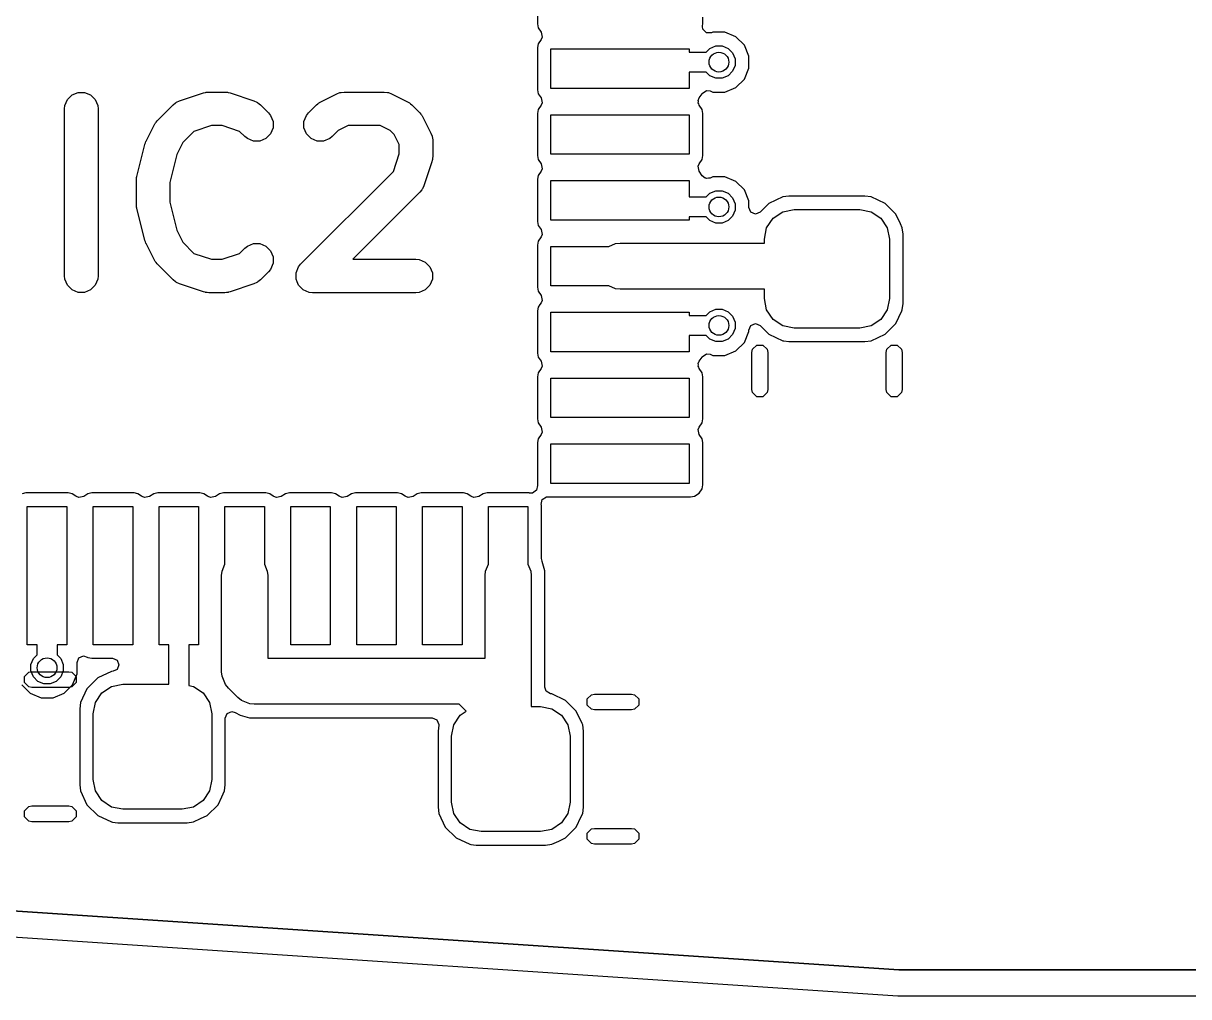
# Model space of a CAD drawing. Extents: x 92.1 to 184.9, y -117.4 to -66.6.
# Drawn here: x 100.52 to 109.37, y -115.8 to -108.41 of the extents above; entities that cross this region are included whole.
import ezdxf

# ---------------------------------------------------------------- set-up
doc = ezdxf.new("R2010")
doc.units = 0
doc.layers.add('BLACK', color=7, linetype='CONTINUOUS')

msp = doc.modelspace()

# ---------------------------------------------------------------- linework, layer by layer
at = {"layer": 'BLACK', "linetype": 'CONTINUOUS'}
for p, q in [((104.4225, -108.089908), (104.4225, -108.410091)), ((105.6775, -108.410095), (105.677499, -108.358885)), ((104.4225, -108.410091), (104.422501, -108.410095)), ((104.422501, -108.410095), (104.428447, -108.439995)), ((104.428447, -108.439995), (104.449981, -108.472221)), ((105.674375, -108.428747), (105.674544, -108.424952)), ((105.67813, -108.450113), (105.674375, -108.428747)), ((105.674544, -108.424952), (105.6775, -108.410095)), ((105.705189, -108.477174), (105.67813, -108.450113)), ((104.449981, -108.527778), (104.428447, -108.560007)), ((104.449981, -108.472221), (104.457447, -108.509754)), ((104.457447, -108.509754), (104.449981, -108.527778)), ((105.743457, -108.477176), (105.705189, -108.477174)), ((105.754745, -108.4725), (105.743457, -108.477176)), ((105.754747, -108.4725), (105.754745, -108.4725)), ((105.845253, -108.4725), (105.754747, -108.4725)), ((105.928868, -108.507135), (105.845253, -108.4725)), ((105.992865, -108.571132), (105.928868, -108.507135)), ((104.428447, -108.560007), (104.4225, -108.589905)), ((104.4225, -108.589905), (104.4225, -108.589906)), ((104.4225, -108.589906), (104.4225, -108.589908)), ((104.4225, -108.589908), (104.4225, -108.910091)), ((104.525, -108.9), (104.525, -108.6)), ((104.525, -108.6), (105.575, -108.6)), ((105.575, -108.6), (105.575, -108.6238)), ((105.575, -108.6238), (105.70282, -108.6238)), ((105.70282, -108.6238), (105.730554, -108.596066)), ((105.730554, -108.596066), (105.775614, -108.577402)), ((105.775614, -108.577402), (105.824386, -108.577402)), ((105.824386, -108.577402), (105.869446, -108.596066)), ((105.869446, -108.596066), (105.903934, -108.630554)), ((105.903934, -108.630554), (105.922598, -108.675614)), ((106.0275, -108.654747), (105.992865, -108.571132)), ((105.922598, -108.675614), (105.922598, -108.724386)), ((106.0275, -108.745253), (106.0275, -108.654747)), ((105.70282, -108.7762), (105.575, -108.7762)), ((105.575, -108.7762), (105.575, -108.9)), ((105.730554, -108.803934), (105.70282, -108.7762)), ((105.775614, -108.822598), (105.730554, -108.803934)), ((105.869446, -108.803934), (105.824386, -108.822598)), ((105.903934, -108.769446), (105.869446, -108.803934)), ((105.922598, -108.724386), (105.903934, -108.769446)), ((105.992865, -108.828868), (106.0275, -108.745253)), ((105.824386, -108.822598), (105.775614, -108.822598)), ((105.845253, -108.9275), (105.928868, -108.892865)), ((105.928868, -108.892865), (105.992865, -108.828868)), ((100.835677, -109.029542), (100.85464, -108.983761)), ((100.85464, -108.983761), (100.88968, -108.948721)), ((100.88968, -108.948721), (100.935461, -108.929758)), ((100.935461, -108.929758), (100.985013, -108.929758)), ((100.985013, -108.929758), (101.030794, -108.948721)), ((101.030794, -108.948721), (101.065834, -108.983761)), ((101.065834, -108.983761), (101.084797, -109.029542)), ((101.706267, -108.994311), (101.887696, -108.933835)), ((101.887696, -108.933835), (101.899982, -108.931041)), ((101.899982, -108.931041), (101.903081, -108.929758)), ((101.903081, -108.929758), (101.907571, -108.929315)), ((101.907571, -108.929315), (101.911973, -108.928315)), ((101.911973, -108.928315), (101.915318, -108.928552)), ((101.915318, -108.928552), (101.927857, -108.927318)), ((101.927857, -108.927318), (102.048809, -108.927318)), ((102.048809, -108.927318), (102.061347, -108.928552)), ((102.061347, -108.928552), (102.064694, -108.928315)), ((102.064694, -108.928315), (102.069095, -108.929315)), ((102.069095, -108.929315), (102.073585, -108.929758)), ((102.073585, -108.929758), (102.076682, -108.93104)), ((102.076682, -108.93104), (102.08897, -108.933835)), ((102.08897, -108.933835), (102.270399, -108.994311)), ((102.778203, -109.001202), (102.899156, -108.940726)), ((102.899156, -108.940726), (102.922408, -108.931828)), ((102.922408, -108.931828), (102.926959, -108.931504)), ((102.926959, -108.931504), (102.931176, -108.929758)), ((102.931176, -108.929758), (102.955952, -108.927318)), ((102.955952, -108.927318), (103.258333, -108.927318)), ((103.258333, -108.927318), (103.283109, -108.929758)), ((103.283109, -108.929758), (103.287325, -108.931504)), ((103.287325, -108.931504), (103.291878, -108.931828)), ((103.291878, -108.931828), (103.315129, -108.940726)), ((103.315129, -108.940726), (103.436081, -109.001202)), ((104.4225, -108.910091), (104.422501, -108.910095)), ((104.422501, -108.910095), (104.428447, -108.939995)), ((104.428447, -108.939995), (104.449981, -108.972221)), ((104.449981, -108.972221), (104.457447, -109.009754)), ((105.575, -108.9), (104.525, -108.9)), ((105.642552, -108.990245), (105.650016, -108.972224)), ((105.650016, -108.972224), (105.671553, -108.939993)), ((105.671553, -108.93999), (105.673328, -108.937335)), ((105.671553, -108.939993), (105.671553, -108.93999)), ((105.673328, -108.937335), (105.705147, -108.916075)), ((105.705147, -108.916075), (105.734032, -108.918919)), ((105.734032, -108.918919), (105.754747, -108.9275)), ((105.754747, -108.9275), (105.754749, -108.9275)), ((105.754749, -108.9275), (105.845251, -108.9275)), ((105.845251, -108.9275), (105.845253, -108.9275)), ((100.833237, -109.054318), (100.835677, -109.029542)), ((100.833237, -110.324318), (100.833237, -109.054318)), ((101.084797, -109.029542), (101.087237, -109.054318)), ((101.087237, -109.054318), (101.087237, -110.324318)), ((101.535673, -109.145943), (101.656625, -109.024991)), ((101.656625, -109.024991), (101.67587, -109.009197)), ((101.67587, -109.009197), (101.680087, -109.00745)), ((101.680087, -109.00745), (101.683534, -109.004461)), ((101.683534, -109.004461), (101.706267, -108.994311)), ((102.270399, -108.994311), (102.293132, -109.004461)), ((102.293132, -109.004461), (102.29658, -109.007451)), ((102.29658, -109.007451), (102.300796, -109.009198)), ((102.300796, -109.009198), (102.320041, -109.024991)), ((102.320041, -109.024991), (102.380517, -109.085467)), ((102.68472, -109.085467), (102.745196, -109.024991)), ((102.745196, -109.024991), (102.754938, -109.016995)), ((102.754938, -109.016995), (102.757134, -109.014464)), ((102.757134, -109.014464), (102.760949, -109.012062)), ((102.760949, -109.012062), (102.764441, -109.009197)), ((102.764441, -109.009197), (102.767542, -109.007912)), ((102.767542, -109.007912), (102.778203, -109.001202)), ((103.436081, -109.001202), (103.446745, -109.007915)), ((103.446745, -109.007915), (103.449843, -109.009198)), ((103.449843, -109.009198), (103.453329, -109.012059)), ((103.453329, -109.012059), (103.45715, -109.014464)), ((103.45715, -109.014464), (103.459347, -109.016997)), ((103.459347, -109.016997), (103.469088, -109.024991)), ((103.469088, -109.024991), (103.529564, -109.085467)), ((104.428447, -109.060007), (104.4225, -109.089905)), ((104.449981, -109.027778), (104.428447, -109.060007)), ((104.457447, -109.009754), (104.449981, -109.027778)), ((105.644492, -108.999999), (105.642552, -108.990245)), ((105.642552, -109.009753), (105.644492, -108.999999)), ((105.648077, -109.018022), (105.642552, -109.009753)), ((105.650018, -109.027778), (105.648077, -109.018022)), ((105.671552, -109.060004), (105.650018, -109.027778)), ((105.671552, -109.060006), (105.671552, -109.060004)), ((105.671553, -109.060007), (105.671552, -109.060006)), ((105.677499, -109.089906), (105.671553, -109.060007)), ((101.51988, -109.165188), (101.522742, -109.1617)), ((101.522742, -109.1617), (101.525147, -109.15788)), ((101.525147, -109.15788), (101.527679, -109.155683)), ((101.527679, -109.155683), (101.535673, -109.145943)), ((102.380517, -109.085467), (102.396311, -109.104712)), ((102.396311, -109.104712), (102.415274, -109.150493)), ((102.415274, -109.150493), (102.415274, -109.200047)), ((102.649963, -109.150493), (102.668927, -109.104712)), ((102.649963, -109.200047), (102.649963, -109.150493)), ((102.668927, -109.104712), (102.68472, -109.085467)), ((103.529564, -109.085467), (103.537558, -109.095208)), ((103.537558, -109.095208), (103.54009, -109.097404)), ((103.54009, -109.097404), (103.542492, -109.10122)), ((103.542492, -109.10122), (103.545358, -109.104712)), ((103.545358, -109.104712), (103.546642, -109.107812)), ((103.546642, -109.107812), (103.553353, -109.118473)), ((103.553353, -109.118473), (103.61383, -109.239425)), ((104.4225, -109.089905), (104.4225, -109.089906)), ((104.4225, -109.089906), (104.4225, -109.089908)), ((104.4225, -109.089908), (104.4225, -109.410091)), ((104.525, -109.4), (104.525, -109.1)), ((104.525, -109.1), (105.575, -109.1)), ((105.575, -109.1), (105.575, -109.4)), ((105.6775, -109.410095), (105.677499, -109.089906)), ((101.451407, -109.299902), (101.511884, -109.178949)), ((101.511884, -109.178949), (101.518597, -109.168284)), ((101.518597, -109.168284), (101.51988, -109.165188)), ((101.815031, -109.225796), (101.72985, -109.310978)), ((101.948467, -109.181318), (101.815031, -109.225796)), ((102.028199, -109.181318), (101.948467, -109.181318)), ((102.161634, -109.225796), (102.028199, -109.181318)), ((102.200911, -109.265073), (102.161634, -109.225796)), ((102.396311, -109.245828), (102.361272, -109.280867)), ((102.415274, -109.200047), (102.396311, -109.245828)), ((102.668927, -109.245828), (102.649963, -109.200047)), ((102.703965, -109.280866), (102.668927, -109.245828)), ((102.91023, -109.219168), (102.864326, -109.265073)), ((102.985933, -109.181318), (102.91023, -109.219168)), ((103.228353, -109.181318), (102.985933, -109.181318)), ((103.304053, -109.219168), (103.228353, -109.181318)), ((103.335386, -109.250501), (103.304053, -109.219168)), ((103.373238, -109.326203), (103.335386, -109.250501)), ((103.61383, -109.239425), (103.622728, -109.262677)), ((101.381315, -109.567801), (101.441791, -109.325897)), ((101.441791, -109.325897), (101.442443, -109.324069)), ((101.442443, -109.324069), (101.442509, -109.323154)), ((101.442509, -109.323154), (101.446453, -109.312846)), ((101.446453, -109.312846), (101.450167, -109.302452)), ((101.450167, -109.302452), (101.450713, -109.301714)), ((101.450713, -109.301714), (101.451407, -109.299902)), ((101.72985, -109.310978), (101.684825, -109.401027)), ((102.220156, -109.280867), (102.200911, -109.265073)), ((102.265937, -109.29983), (102.220156, -109.280867)), ((102.315491, -109.29983), (102.265937, -109.29983)), ((102.361272, -109.280867), (102.315491, -109.29983)), ((102.749746, -109.29983), (102.703965, -109.280866)), ((102.7993, -109.29983), (102.749746, -109.29983)), ((102.845081, -109.280866), (102.7993, -109.29983)), ((102.864326, -109.265073), (102.845081, -109.280866)), ((103.373238, -109.396564), (103.373238, -109.326203)), ((103.622728, -109.262677), (103.623051, -109.267229)), ((103.623051, -109.267229), (103.624798, -109.271446)), ((103.624798, -109.271446), (103.627238, -109.296222)), ((103.627238, -109.296222), (103.627238, -109.417175)), ((101.684825, -109.401027), (101.631523, -109.614237)), ((103.328758, -109.53), (103.373238, -109.396564)), ((103.627238, -109.417175), (103.626003, -109.429714)), ((104.4225, -109.410091), (104.422501, -109.410095)), ((104.422501, -109.410095), (104.428447, -109.439995)), ((105.575, -109.4), (104.525, -109.4)), ((105.671553, -109.439993), (105.6775, -109.410095)), ((103.620721, -109.457337), (103.560244, -109.638765)), ((103.623515, -109.445047), (103.620721, -109.457337)), ((103.624798, -109.441951), (103.623515, -109.445047)), ((103.625239, -109.437463), (103.624798, -109.441951)), ((103.626241, -109.433061), (103.625239, -109.437463)), ((103.626003, -109.429714), (103.626241, -109.433061)), ((104.428447, -109.439995), (104.449981, -109.472221)), ((104.449981, -109.472221), (104.457447, -109.509754)), ((104.457447, -109.509754), (104.449981, -109.527778)), ((105.642552, -109.490245), (105.650014, -109.472226)), ((105.650018, -109.527778), (105.642552, -109.490245)), ((105.650014, -109.472226), (105.671553, -109.439993)), ((101.377523, -109.598603), (101.377948, -109.594281)), ((101.377523, -109.780032), (101.377523, -109.598603)), ((101.377673, -109.592429), (101.379044, -109.583156)), ((101.377948, -109.594281), (101.377673, -109.592429)), ((101.379044, -109.583156), (101.379963, -109.573827)), ((101.379963, -109.573827), (101.380679, -109.572096)), ((101.380679, -109.572096), (101.381315, -109.567801)), ((102.624244, -110.234516), (103.328758, -109.53)), ((104.428447, -109.560007), (104.4225, -109.589905)), ((104.4225, -109.589905), (104.4225, -109.589906)), ((104.4225, -109.589906), (104.4225, -109.589908)), ((104.4225, -109.589908), (104.4225, -109.910091)), ((104.449981, -109.527778), (104.428447, -109.560007)), ((104.525, -109.9), (104.525, -109.6)), ((104.525, -109.6), (105.575, -109.6)), ((105.575, -109.6), (105.575, -109.7238)), ((105.673328, -109.562663), (105.650018, -109.527778)), ((105.695765, -109.581077), (105.673328, -109.562663)), ((105.700887, -109.581077), (105.695765, -109.581077)), ((105.705147, -109.583923), (105.700887, -109.581077)), ((105.719448, -109.581078), (105.705147, -109.583923)), ((105.734034, -109.581079), (105.719448, -109.581078)), ((105.754746, -109.5725), (105.734034, -109.581079)), ((105.754747, -109.5725), (105.754746, -109.5725)), ((105.845253, -109.5725), (105.754747, -109.5725)), ((105.928868, -109.607135), (105.845253, -109.5725)), ((101.631523, -109.614237), (101.631523, -109.764398)), ((103.529563, -109.688406), (103.020652, -110.197318)), ((103.545357, -109.669161), (103.529563, -109.688406)), ((103.547103, -109.664945), (103.545357, -109.669161)), ((103.550094, -109.661497), (103.547103, -109.664945)), ((103.560244, -109.638765), (103.550094, -109.661497)), ((105.730554, -109.696066), (105.775614, -109.677402)), ((105.775614, -109.677402), (105.824386, -109.677402)), ((105.824386, -109.677402), (105.869446, -109.696066)), ((105.992865, -109.671132), (105.928868, -109.607135)), ((106.0275, -109.754747), (105.992865, -109.671132)), ((101.377948, -109.784353), (101.377523, -109.780032)), ((101.631523, -109.764398), (101.684825, -109.977608)), ((105.575, -109.7238), (105.70282, -109.7238)), ((105.70282, -109.7238), (105.730554, -109.696066)), ((105.869446, -109.696066), (105.903934, -109.730554)), ((105.903934, -109.730554), (105.922598, -109.775614)), ((105.922598, -109.775614), (105.922598, -109.824386)), ((106.0275, -109.754749), (106.0275, -109.754747)), ((106.0275, -109.803634), (106.0275, -109.754749)), ((106.179253, -109.77259), (106.112855, -109.838989)), ((106.179258, -109.772586), (106.179253, -109.77259)), ((106.283925, -109.72378), (106.179258, -109.772586)), ((106.283931, -109.723778), (106.283925, -109.72378)), ((106.331619, -109.717501), (106.283931, -109.723778)), ((106.331626, -109.7175), (106.331619, -109.717501)), ((106.908377, -109.7175), (106.331626, -109.7175)), ((106.956071, -109.723778), (106.908377, -109.7175)), ((107.060741, -109.772586), (106.95607, -109.723778)), ((106.95607, -109.723778), (106.956071, -109.723778)), ((107.060746, -109.77259), (107.060741, -109.772586)), ((107.142409, -109.854253), (107.060746, -109.77259)), ((101.377673, -109.786206), (101.377948, -109.784353)), ((101.379044, -109.795478), (101.377673, -109.786206)), ((101.379963, -109.804808), (101.379044, -109.795478)), ((101.380679, -109.806538), (101.379963, -109.804808)), ((101.381315, -109.810834), (101.380679, -109.806538)), ((101.441791, -110.052739), (101.381315, -109.810834)), ((105.903934, -109.869446), (105.869446, -109.903934)), ((105.922598, -109.824386), (105.903934, -109.869446)), ((106.042145, -109.838989), (106.0275, -109.803634)), ((106.0775, -109.853634), (106.042145, -109.838989)), ((106.112855, -109.838989), (106.0775, -109.853634)), ((106.210901, -109.885901), (106.283896, -109.837127)), ((106.283896, -109.837127), (106.37, -109.82)), ((106.37, -109.82), (106.87, -109.82)), ((106.87, -109.82), (106.956104, -109.837127)), ((106.956104, -109.837127), (107.029099, -109.885901)), ((107.142413, -109.854258), (107.142409, -109.854253)), ((107.177203, -109.928868), (107.142413, -109.854258)), ((104.4225, -109.910091), (104.422501, -109.910095)), ((104.422501, -109.910095), (104.428447, -109.939995)), ((104.428447, -109.939995), (104.449981, -109.972221)), ((105.575, -109.9), (104.525, -109.9)), ((105.70282, -109.8762), (105.575, -109.8762)), ((105.575, -109.8762), (105.575, -109.9)), ((105.730554, -109.903934), (105.70282, -109.8762)), ((105.775614, -109.922598), (105.730554, -109.903934)), ((105.824386, -109.922598), (105.775614, -109.922598)), ((105.869446, -109.903934), (105.824386, -109.922598)), ((106.162127, -109.958896), (106.210901, -109.885901)), ((107.029099, -109.885901), (107.077873, -109.958896)), ((107.191221, -109.958929), (107.177203, -109.928868)), ((101.684825, -109.977608), (101.729851, -110.067659)), ((104.449981, -110.027778), (104.428447, -110.060007)), ((104.449981, -109.972221), (104.457447, -110.009754)), ((104.457447, -110.009754), (104.449981, -110.027778)), ((106.145, -110.045), (106.162127, -109.958896)), ((106.145, -110.075), (106.145, -110.045)), ((107.077873, -109.958896), (107.095, -110.045)), ((107.095, -110.045), (107.095, -110.495)), ((107.197499, -110.006626), (107.191221, -109.958929)), ((107.1975, -110.533375), (107.197499, -110.006626)), ((101.442443, -110.054566), (101.441791, -110.052739)), ((101.442509, -110.055482), (101.442443, -110.054566)), ((101.446456, -110.065797), (101.442509, -110.055482)), ((101.450167, -110.076183), (101.446456, -110.065797)), ((101.450712, -110.076919), (101.450167, -110.076183)), ((101.451407, -110.078734), (101.450712, -110.076919)), ((101.511884, -110.199686), (101.451407, -110.078734)), ((101.729851, -110.067659), (101.81503, -110.152839)), ((102.161635, -110.152839), (102.200911, -110.113563)), ((102.200911, -110.113563), (102.220155, -110.097769)), ((102.220155, -110.097769), (102.265936, -110.078805)), ((102.265936, -110.078805), (102.31549, -110.078805)), ((102.31549, -110.078805), (102.361271, -110.097768)), ((102.361271, -110.097768), (102.39631, -110.132806)), ((102.39631, -110.132806), (102.415274, -110.178587)), ((104.428447, -110.060007), (104.4225, -110.089905)), ((104.4225, -110.089905), (104.4225, -110.089906)), ((104.4225, -110.089906), (104.4225, -110.089908)), ((104.4225, -110.089908), (104.4225, -110.410091)), ((104.525, -110.4), (104.525, -110.1)), ((104.525, -110.1), (104.963622, -110.1)), ((104.963622, -110.1), (105.015859, -110.078363)), ((105.015859, -110.078363), (105.05, -110.075)), ((105.05, -110.075), (106.145, -110.075)), ((101.518594, -110.210346), (101.511884, -110.199686)), ((101.519879, -110.213447), (101.518594, -110.210346)), ((101.522744, -110.216938), (101.519879, -110.213447)), ((101.525147, -110.220755), (101.522744, -110.216938)), ((101.527679, -110.222951), (101.525147, -110.220755)), ((101.535673, -110.232691), (101.527679, -110.222951)), ((101.81503, -110.152839), (101.948467, -110.197318)), ((101.948467, -110.197318), (102.028199, -110.197318)), ((102.028199, -110.197318), (102.161635, -110.152839)), ((102.415274, -110.178587), (102.415274, -110.228141)), ((103.020652, -110.197318), (103.500238, -110.197318)), ((103.500238, -110.197318), (103.525014, -110.199758)), ((103.525014, -110.199758), (103.570795, -110.218721)), ((103.570795, -110.218721), (103.605835, -110.253761)), ((101.656625, -110.353644), (101.535673, -110.232691)), ((102.380518, -110.293167), (102.320041, -110.353644)), ((102.396311, -110.273922), (102.380518, -110.293167)), ((102.415274, -110.228141), (102.396311, -110.273922)), ((102.589487, -110.299541), (102.60845, -110.25376)), ((102.589487, -110.349095), (102.589487, -110.299541)), ((102.60845, -110.25376), (102.624244, -110.234516)), ((103.605835, -110.253761), (103.624798, -110.299542)), ((103.624798, -110.299542), (103.624798, -110.349094)), ((100.835677, -110.349094), (100.833237, -110.324318)), ((100.85464, -110.394875), (100.835677, -110.349094)), ((100.88968, -110.429915), (100.85464, -110.394875)), ((101.065834, -110.394875), (101.030794, -110.429915)), ((101.084797, -110.349094), (101.065834, -110.394875)), ((101.087237, -110.324318), (101.084797, -110.349094)), ((101.67587, -110.369438), (101.656625, -110.353644)), ((101.680085, -110.371184), (101.67587, -110.369438)), ((101.683534, -110.374175), (101.680085, -110.371184)), ((101.706267, -110.384325), (101.683534, -110.374175)), ((101.887696, -110.444801), (101.706267, -110.384325)), ((102.270399, -110.384325), (102.08897, -110.444801)), ((102.293132, -110.374175), (102.270399, -110.384325)), ((102.296579, -110.371184), (102.293132, -110.374175)), ((102.300797, -110.369438), (102.296579, -110.371184)), ((102.320041, -110.353644), (102.300797, -110.369438)), ((102.597342, -110.368058), (102.589487, -110.349095)), ((102.60845, -110.394875), (102.597342, -110.368058)), ((102.608451, -110.394876), (102.60845, -110.394875)), ((102.643489, -110.429915), (102.608451, -110.394876)), ((103.605835, -110.394875), (103.570795, -110.429915)), ((103.624798, -110.349094), (103.605835, -110.394875)), ((104.963622, -110.4), (104.525, -110.4)), ((105.015859, -110.421637), (104.963622, -110.4)), ((100.935461, -110.448878), (100.88968, -110.429915)), ((100.985013, -110.448878), (100.935461, -110.448878)), ((101.030794, -110.429915), (100.985013, -110.448878)), ((101.899982, -110.447594), (101.887696, -110.444801)), ((101.903081, -110.448878), (101.899982, -110.447594)), ((101.907571, -110.44932), (101.903081, -110.448878)), ((101.911973, -110.450321), (101.907571, -110.44932)), ((101.915318, -110.450083), (101.911973, -110.450321)), ((101.927857, -110.451318), (101.915318, -110.450083)), ((102.048809, -110.451318), (101.927857, -110.451318)), ((102.061347, -110.450083), (102.048809, -110.451318)), ((102.064694, -110.450321), (102.061347, -110.450083)), ((102.069095, -110.44932), (102.064694, -110.450321)), ((102.073585, -110.448878), (102.069095, -110.44932)), ((102.076682, -110.447595), (102.073585, -110.448878)), ((102.08897, -110.444801), (102.076682, -110.447595)), ((102.68927, -110.448878), (102.643489, -110.429915)), ((102.689271, -110.448878), (102.68927, -110.448878)), ((102.714047, -110.451318), (102.689271, -110.448878)), ((103.500238, -110.451318), (102.714047, -110.451318)), ((103.525014, -110.448878), (103.500238, -110.451318)), ((103.570795, -110.429915), (103.525014, -110.448878)), ((104.4225, -110.410091), (104.422501, -110.410095)), ((104.422501, -110.410095), (104.428447, -110.439995)), ((104.428447, -110.439995), (104.449981, -110.472221)), ((104.449981, -110.472221), (104.457447, -110.509754)), ((105.05, -110.425), (105.015859, -110.421637)), ((106.145, -110.425), (105.05, -110.425)), ((106.145, -110.495), (106.145, -110.425)), ((104.428447, -110.560007), (104.4225, -110.589905)), ((104.440382, -110.542145), (104.428447, -110.560007)), ((104.449982, -110.527778), (104.440382, -110.542145)), ((104.457447, -110.509754), (104.449982, -110.527778)), ((105.730554, -110.596066), (105.775614, -110.577402)), ((105.775614, -110.577402), (105.824386, -110.577402)), ((105.824386, -110.577402), (105.869446, -110.596066)), ((106.162127, -110.581104), (106.145, -110.495)), ((107.095, -110.495), (107.077873, -110.581104)), ((107.191221, -110.581071), (107.1975, -110.533375)), ((104.4225, -110.589905), (104.4225, -110.589906)), ((104.4225, -110.589906), (104.4225, -110.589908)), ((104.4225, -110.589908), (104.4225, -110.910091)), ((104.525, -110.9), (104.525, -110.6)), ((104.525, -110.6), (105.575, -110.6)), ((105.575, -110.6), (105.575, -110.6238)), ((105.575, -110.6238), (105.70282, -110.6238)), ((105.70282, -110.6238), (105.730554, -110.596066)), ((105.869446, -110.596066), (105.903934, -110.630554)), ((105.903934, -110.630554), (105.922598, -110.675614)), ((106.210901, -110.654099), (106.162127, -110.581104)), ((106.283896, -110.702873), (106.210901, -110.654099)), ((107.029099, -110.654099), (106.956104, -110.702873)), ((107.077873, -110.581104), (107.029099, -110.654099)), ((107.142413, -110.685741), (107.187101, -110.589906)), ((107.187101, -110.589906), (107.191221, -110.581071)), ((105.922598, -110.724386), (105.903934, -110.769446)), ((105.922598, -110.675614), (105.922598, -110.724386)), ((105.992865, -110.828868), (106.0275, -110.745253)), ((106.0275, -110.736366), (106.042145, -110.701011)), ((106.0275, -110.745253), (106.0275, -110.736366)), ((106.042145, -110.701011), (106.0775, -110.686366)), ((106.0775, -110.686366), (106.112855, -110.701011)), ((106.112855, -110.701011), (106.179253, -110.767409)), ((106.37, -110.72), (106.283896, -110.702873)), ((106.87, -110.72), (106.37, -110.72)), ((106.956104, -110.702873), (106.87, -110.72)), ((107.060744, -110.767411), (107.142411, -110.685744)), ((107.142411, -110.685742), (107.142413, -110.685741)), ((107.142411, -110.685744), (107.142411, -110.685742)), ((105.70282, -110.7762), (105.575, -110.7762)), ((105.575, -110.7762), (105.575, -110.9)), ((105.730554, -110.803934), (105.70282, -110.7762)), ((105.775614, -110.822598), (105.730554, -110.803934)), ((105.824386, -110.822598), (105.775614, -110.822598)), ((105.869446, -110.803934), (105.824386, -110.822598)), ((105.903934, -110.769446), (105.869446, -110.803934)), ((105.928868, -110.892865), (105.992865, -110.828868)), ((106.179253, -110.767409), (106.179258, -110.767413)), ((106.179258, -110.767413), (106.283929, -110.816221)), ((106.283929, -110.816221), (106.283928, -110.816221)), ((106.283928, -110.816221), (106.29245, -110.817342)), ((106.29245, -110.817342), (106.331625, -110.8225)), ((106.331625, -110.8225), (106.908374, -110.822499)), ((106.908374, -110.822499), (106.956071, -110.816221)), ((106.956071, -110.816221), (107.008407, -110.791816)), ((107.008407, -110.791816), (107.060741, -110.767413)), ((107.060741, -110.767413), (107.060742, -110.767411)), ((107.060742, -110.767411), (107.060744, -110.767411)), ((104.4225, -110.910091), (104.422501, -110.910095)), ((104.422501, -110.910095), (104.428447, -110.939995)), ((105.575, -110.9), (104.525, -110.9)), ((105.673328, -110.937335), (105.705147, -110.916075)), ((105.705147, -110.916075), (105.734032, -110.918919)), ((105.734032, -110.918919), (105.754747, -110.9275)), ((105.754747, -110.9275), (105.754749, -110.9275)), ((105.754749, -110.9275), (105.845251, -110.9275)), ((105.845251, -110.9275), (105.845253, -110.9275)), ((105.845253, -110.9275), (105.928868, -110.892865)), ((106.05, -110.90442), (106.054567, -110.881459)), ((106.05, -111.18558), (106.05, -110.90442)), ((106.054567, -110.881459), (106.087039, -110.848987)), ((106.087039, -110.848987), (106.132961, -110.848987)), ((106.132961, -110.848987), (106.165433, -110.881459)), ((106.165433, -110.881459), (106.17, -110.90442)), ((106.17, -110.90442), (106.17, -111.18558)), ((107.07, -110.90442), (107.074567, -110.881459)), ((107.07, -111.18558), (107.07, -110.90442)), ((107.074567, -110.881459), (107.107039, -110.848987)), ((107.107039, -110.848987), (107.152961, -110.848987)), ((107.152961, -110.848987), (107.185433, -110.881459)), ((107.185433, -110.881459), (107.19, -110.90442)), ((107.19, -110.90442), (107.19, -111.18558)), ((104.428447, -110.939995), (104.449981, -110.972221)), ((104.449981, -110.972221), (104.457447, -111.009754)), ((104.457447, -111.009754), (104.449981, -111.027778)), ((105.642552, -110.990245), (105.650016, -110.972224)), ((105.644492, -110.999999), (105.642552, -110.990245)), ((105.642552, -111.009753), (105.644492, -110.999999)), ((105.648077, -111.018022), (105.642552, -111.009753)), ((105.650018, -111.027778), (105.648077, -111.018022)), ((105.650016, -110.972224), (105.671553, -110.939993)), ((105.671553, -110.93999), (105.673328, -110.937335)), ((105.671553, -110.939993), (105.671553, -110.93999)), ((104.428447, -111.060007), (104.4225, -111.089905)), ((104.4225, -111.089905), (104.4225, -111.089906)), ((104.4225, -111.089906), (104.4225, -111.089908)), ((104.4225, -111.089908), (104.4225, -111.410091)), ((104.449981, -111.027778), (104.428447, -111.060007)), ((104.525, -111.4), (104.525, -111.1)), ((104.525, -111.1), (105.575, -111.1)), ((105.575, -111.1), (105.575, -111.4)), ((105.671552, -111.060004), (105.650018, -111.027778)), ((105.671552, -111.060006), (105.671552, -111.060004)), ((105.671553, -111.060007), (105.671552, -111.060006)), ((105.677499, -111.089906), (105.671553, -111.060007)), ((105.6775, -111.410095), (105.677499, -111.089906)), ((106.054567, -111.208541), (106.05, -111.18558)), ((106.17, -111.18558), (106.165433, -111.208541)), ((107.074567, -111.208541), (107.07, -111.18558)), ((107.19, -111.18558), (107.185433, -111.208541)), ((106.087039, -111.241013), (106.054567, -111.208541)), ((106.132961, -111.241013), (106.087039, -111.241013)), ((106.165433, -111.208541), (106.132961, -111.241013)), ((107.107039, -111.241013), (107.074567, -111.208541)), ((107.152961, -111.241013), (107.107039, -111.241013)), ((107.185433, -111.208541), (107.152961, -111.241013)), ((104.4225, -111.410091), (104.422501, -111.410095)), ((104.422501, -111.410095), (104.428447, -111.439995)), ((104.428447, -111.439995), (104.449981, -111.472221)), ((105.575, -111.4), (104.525, -111.4)), ((105.650014, -111.472226), (105.671553, -111.439993)), ((105.671553, -111.439993), (105.6775, -111.410095)), ((104.449981, -111.527778), (104.428447, -111.560007)), ((104.449981, -111.472221), (104.457447, -111.509754)), ((104.457447, -111.509754), (104.449981, -111.527778)), ((105.642552, -111.490245), (105.650014, -111.472226)), ((105.650018, -111.527778), (105.642552, -111.490245)), ((105.671552, -111.560004), (105.650018, -111.527778)), ((104.428447, -111.560007), (104.4225, -111.589905)), ((104.4225, -111.589905), (104.4225, -111.589906)), ((104.4225, -111.589906), (104.4225, -111.589908)), ((104.4225, -111.589908), (104.4225, -111.910091)), ((104.525, -111.9), (104.525, -111.6)), ((104.525, -111.6), (105.575, -111.6)), ((105.575, -111.6), (105.575, -111.9)), ((105.671552, -111.560006), (105.671552, -111.560004)), ((105.671553, -111.560007), (105.671552, -111.560006)), ((105.677499, -111.589906), (105.671553, -111.560007)), ((105.6775, -111.910095), (105.677499, -111.589906)), ((105.575, -111.9), (104.525, -111.9)), ((100.539904, -111.972501), (100.510004, -111.978447)), ((100.539908, -111.9725), (100.539904, -111.972501)), ((100.86009, -111.9725), (100.539908, -111.9725)), ((100.860095, -111.9725), (100.86009, -111.9725)), ((100.889993, -111.978447), (100.860095, -111.9725)), ((100.91709, -111.996553), (100.889993, -111.978447)), ((101.010004, -111.978447), (100.977778, -111.999981)), ((101.039904, -111.972501), (101.010004, -111.978447)), ((101.039908, -111.9725), (101.039904, -111.972501)), ((101.36009, -111.9725), (101.039908, -111.9725)), ((101.360095, -111.9725), (101.36009, -111.9725)), ((101.389993, -111.978447), (101.360095, -111.9725)), ((101.41709, -111.996553), (101.389993, -111.978447)), ((101.510004, -111.978447), (101.477778, -111.999981)), ((101.539904, -111.972501), (101.510004, -111.978447)), ((101.539908, -111.9725), (101.539904, -111.972501)), ((101.86009, -111.9725), (101.539908, -111.9725)), ((101.860095, -111.9725), (101.86009, -111.9725)), ((101.889993, -111.978447), (101.860095, -111.9725)), ((101.91709, -111.996553), (101.889993, -111.978447)), ((102.010004, -111.978447), (101.977778, -111.999981)), ((102.039904, -111.972501), (102.010004, -111.978447)), ((102.039908, -111.9725), (102.039904, -111.972501)), ((102.36009, -111.9725), (102.039908, -111.9725)), ((102.360095, -111.9725), (102.36009, -111.9725)), ((102.389993, -111.978447), (102.360095, -111.9725)), ((102.41709, -111.996553), (102.389993, -111.978447)), ((102.510004, -111.978447), (102.477778, -111.999981)), ((102.539904, -111.972501), (102.510004, -111.978447)), ((102.539908, -111.9725), (102.539904, -111.972501)), ((102.86009, -111.9725), (102.539908, -111.9725)), ((102.860095, -111.9725), (102.86009, -111.9725)), ((102.889993, -111.978447), (102.860095, -111.9725)), ((102.91709, -111.996553), (102.889993, -111.978447)), ((103.010004, -111.978447), (102.977778, -111.999981)), ((103.039904, -111.972501), (103.010004, -111.978447)), ((103.039908, -111.9725), (103.039904, -111.972501)), ((103.36009, -111.9725), (103.039908, -111.9725)), ((103.360095, -111.9725), (103.36009, -111.9725)), ((103.389993, -111.978447), (103.360095, -111.9725)), ((103.41709, -111.996553), (103.389993, -111.978447)), ((103.510004, -111.978447), (103.477778, -111.999981)), ((103.539904, -111.972501), (103.510004, -111.978447)), ((103.539908, -111.9725), (103.539904, -111.972501)), ((103.86009, -111.9725), (103.539908, -111.9725)), ((103.860095, -111.9725), (103.86009, -111.9725)), ((103.889993, -111.978447), (103.860095, -111.9725)), ((103.91709, -111.996553), (103.889993, -111.978447)), ((104.010004, -111.978447), (103.977778, -111.999981)), ((104.039904, -111.972501), (104.010004, -111.978447)), ((104.039908, -111.9725), (104.039904, -111.972501)), ((104.360092, -111.9725), (104.039908, -111.9725)), ((104.360095, -111.9725), (104.360092, -111.9725)), ((104.363182, -111.973114), (104.360095, -111.9725)), ((104.364611, -111.973398), (104.363182, -111.973114)), ((104.384111, -111.973397), (104.364611, -111.973398)), ((104.41593, -111.952137), (104.384111, -111.973397)), ((104.423398, -111.914604), (104.41593, -111.952137)), ((104.4225, -111.910091), (104.422501, -111.910095)), ((104.422501, -111.910095), (104.423398, -111.914604)), ((105.614993, -111.996553), (105.648898, -111.973898)), ((105.648898, -111.973898), (105.671553, -111.939993)), ((105.671553, -111.939993), (105.6775, -111.910095)), ((100.55, -113.125), (100.55, -112.075)), ((100.55, -112.075), (100.85, -112.075)), ((100.85, -112.075), (100.85, -113.125)), ((100.92222, -111.999981), (100.91709, -111.996553)), ((100.940245, -112.007447), (100.92222, -111.999981)), ((100.977778, -111.999981), (100.940245, -112.007447)), ((101.05, -113.125), (101.05, -112.075)), ((101.05, -112.075), (101.35, -112.075)), ((101.35, -112.075), (101.35, -113.125)), ((101.42222, -111.999981), (101.41709, -111.996553)), ((101.440245, -112.007447), (101.42222, -111.999981)), ((101.477778, -111.999981), (101.440245, -112.007447)), ((101.55, -113.125), (101.55, -112.075)), ((101.55, -112.075), (101.85, -112.075)), ((101.85, -112.075), (101.85, -113.125)), ((101.92222, -111.999981), (101.91709, -111.996553)), ((101.940245, -112.007447), (101.92222, -111.999981)), ((101.977778, -111.999981), (101.940245, -112.007447)), ((102.05, -112.513622), (102.05, -112.075)), ((102.05, -112.075), (102.35, -112.075)), ((102.35, -112.075), (102.35, -112.513622)), ((102.42222, -111.999981), (102.41709, -111.996553)), ((102.440245, -112.007447), (102.42222, -111.999981)), ((102.477778, -111.999981), (102.440245, -112.007447)), ((102.55, -113.125), (102.55, -112.075)), ((102.55, -112.075), (102.85, -112.075)), ((102.85, -112.075), (102.85, -113.125)), ((102.92222, -111.999981), (102.91709, -111.996553)), ((102.940245, -112.007447), (102.92222, -111.999981)), ((102.977778, -111.999981), (102.940245, -112.007447)), ((103.05, -113.125), (103.05, -112.075)), ((103.05, -112.075), (103.35, -112.075)), ((103.35, -112.075), (103.35, -113.125)), ((103.42222, -111.999981), (103.41709, -111.996553)), ((103.440245, -112.007447), (103.42222, -111.999981)), ((103.477778, -111.999981), (103.440245, -112.007447)), ((103.55, -113.125), (103.55, -112.075)), ((103.55, -112.075), (103.85, -112.075)), ((103.85, -112.075), (103.85, -113.125)), ((103.92222, -111.999981), (103.91709, -111.996553)), ((103.940245, -112.007447), (103.92222, -111.999981)), ((103.977778, -111.999981), (103.940245, -112.007447)), ((104.05, -112.513622), (104.05, -112.075)), ((104.05, -112.075), (104.35, -112.075)), ((104.35, -112.075), (104.35, -112.513622)), ((104.451602, -112.060397), (104.459065, -112.022867)), ((104.452499, -112.064906), (104.451602, -112.060397)), ((104.452499, -112.064908), (104.452499, -112.064906)), ((104.452499, -112.468943), (104.452499, -112.064908)), ((104.459065, -112.022867), (104.490883, -112.001603)), ((104.490883, -112.001603), (104.51039, -112.001602)), ((104.51039, -112.001602), (104.514905, -112.0025)), ((104.514905, -112.0025), (105.585094, -112.002499)), ((105.585094, -112.002499), (105.614993, -111.996553)), ((102.028363, -112.565859), (102.05, -112.513622)), ((102.35, -112.513622), (102.371637, -112.565859)), ((104.028363, -112.565859), (104.05, -112.513622)), ((104.35, -112.513622), (104.371637, -112.565859)), ((104.458027, -112.489574), (104.452499, -112.468943)), ((104.457335, -112.489861), (104.458027, -112.489574)), ((104.458589, -112.492889), (104.457335, -112.489861)), ((104.4775, -112.563466), (104.458589, -112.492889)), ((102.025, -112.6), (102.028363, -112.565859)), ((102.025, -113.3302), (102.025, -112.6)), ((102.371637, -112.565859), (102.375, -112.6)), ((102.375, -112.6), (102.375, -113.2276)), ((104.025, -112.6), (104.028363, -112.565859)), ((104.025, -113.2276), (104.025, -112.6)), ((104.371637, -112.565859), (104.375, -112.6)), ((104.375, -112.6), (104.375, -113.595)), ((104.4775, -112.56347), (104.4775, -112.563466)), ((104.4775, -113.247397), (104.4775, -112.56347)), ((100.6238, -113.125), (100.55, -113.125)), ((100.6238, -113.20282), (100.6238, -113.125)), ((100.85, -113.125), (100.7762, -113.125)), ((100.7762, -113.125), (100.7762, -113.20282)), ((101.35, -113.125), (101.05, -113.125)), ((101.6238, -113.125), (101.55, -113.125)), ((101.6238, -113.425), (101.6238, -113.125)), ((101.85, -113.125), (101.7762, -113.125)), ((101.7762, -113.125), (101.7762, -113.435184)), ((102.85, -113.125), (102.55, -113.125)), ((103.35, -113.125), (103.05, -113.125)), ((103.85, -113.125), (103.55, -113.125)), ((100.577402, -113.275614), (100.596066, -113.230554)), ((100.596066, -113.230554), (100.6238, -113.20282)), ((100.7762, -113.20282), (100.803934, -113.230554)), ((100.803934, -113.230554), (100.822598, -113.275614)), ((100.9275, -113.259966), (100.942145, -113.224611)), ((100.942145, -113.224611), (100.9775, -113.209966)), ((100.9775, -113.209966), (101.005277, -113.218393)), ((101.005277, -113.218393), (101.010007, -113.221553)), ((101.010007, -113.221553), (101.039905, -113.2275)), ((101.039905, -113.2275), (101.195375, -113.227499)), ((101.195375, -113.227499), (101.230729, -113.242143)), ((102.375, -113.2276), (103.9, -113.2276)), ((103.9, -113.2276), (104.025, -113.2276)), ((100.577402, -113.324386), (100.577402, -113.275614)), ((100.822598, -113.275614), (100.822598, -113.324386)), ((100.9275, -113.345253), (100.9275, -113.259966)), ((101.23073, -113.312854), (101.201901, -113.327071)), ((101.230729, -113.242143), (101.245374, -113.277499)), ((101.245374, -113.277499), (101.23073, -113.312854)), ((104.4775, -113.447877), (104.4775, -113.247397)), ((100.528987, -113.367039), (100.561459, -113.334567)), ((100.528987, -113.412961), (100.528987, -113.367039)), ((100.561459, -113.334567), (100.58442, -113.33)), ((100.596066, -113.369446), (100.577402, -113.324386)), ((100.58442, -113.33), (100.86558, -113.33)), ((100.630554, -113.403934), (100.596066, -113.369446)), ((100.675614, -113.422598), (100.630554, -113.403934)), ((100.769446, -113.403934), (100.724386, -113.422598)), ((100.803934, -113.369446), (100.769446, -113.403934)), ((100.822598, -113.324386), (100.803934, -113.369446)), ((100.86558, -113.33), (100.888541, -113.334567)), ((100.888541, -113.334567), (100.921013, -113.367039)), ((100.892865, -113.428868), (100.9275, -113.345253)), ((100.921013, -113.367039), (100.921013, -113.412961)), ((101.084253, -113.37759), (101.00259, -113.459253)), ((101.084258, -113.377586), (101.084253, -113.37759)), ((101.188925, -113.32878), (101.084258, -113.377586)), ((101.188931, -113.328778), (101.188925, -113.32878)), ((101.201901, -113.327071), (101.188931, -113.328778)), ((102.028363, -113.364341), (102.025, -113.3302)), ((102.054493, -113.427425), (102.028363, -113.364341)), ((100.507135, -113.428868), (100.571132, -113.492865)), ((100.561459, -113.445433), (100.528987, -113.412961)), ((100.58442, -113.45), (100.561459, -113.445433)), ((100.571132, -113.492865), (100.654747, -113.5275)), ((100.86558, -113.45), (100.58442, -113.45)), ((100.724386, -113.422598), (100.675614, -113.422598)), ((100.745253, -113.5275), (100.828868, -113.492865)), ((100.828868, -113.492865), (100.892865, -113.428868)), ((100.888541, -113.445433), (100.86558, -113.45)), ((100.921013, -113.412961), (100.888541, -113.445433)), ((101.002586, -113.459258), (100.953778, -113.563929)), ((101.00259, -113.459253), (101.002586, -113.459258)), ((101.067127, -113.563896), (101.115901, -113.490901)), ((101.115901, -113.490901), (101.188896, -113.442127)), ((101.188896, -113.442127), (101.275, -113.425)), ((101.275, -113.425), (101.6238, -113.425)), ((101.7762, -113.435184), (101.811104, -113.442127)), ((101.811104, -113.442127), (101.884099, -113.490901)), ((101.884099, -113.490901), (101.932873, -113.563896)), ((102.054497, -113.427429), (102.054493, -113.427425)), ((102.076256, -113.453944), (102.054497, -113.427429)), ((102.148656, -113.526344), (102.076256, -113.453944)), ((104.487832, -113.478314), (104.4775, -113.447877)), ((104.520972, -113.497449), (104.487832, -113.478314)), ((100.654747, -113.5275), (100.654749, -113.5275)), ((100.654749, -113.5275), (100.745251, -113.5275)), ((100.745251, -113.5275), (100.745253, -113.5275)), ((100.953778, -113.563929), (100.9475, -113.61162)), ((101.05, -113.65), (101.067127, -113.563896)), ((101.932873, -113.563896), (101.95, -113.65)), ((102.17517, -113.548102), (102.148656, -113.526344)), ((102.175175, -113.548107), (102.17517, -113.548102)), ((102.238259, -113.574237), (102.175175, -113.548107)), ((102.2724, -113.5776), (102.238259, -113.574237)), ((103.827512, -113.5776), (102.2724, -113.5776)), ((103.880807, -113.630895), (103.827512, -113.5776)), ((104.531072, -113.498778), (104.520972, -113.497449)), ((104.635741, -113.547586), (104.53107, -113.498778)), ((104.53107, -113.498778), (104.531072, -113.498778)), ((104.635746, -113.54759), (104.635741, -113.547586)), ((104.717409, -113.629253), (104.635746, -113.54759)), ((104.798987, -113.537039), (104.831459, -113.504567)), ((104.798987, -113.582961), (104.798987, -113.537039)), ((104.831459, -113.615433), (104.798987, -113.582961)), ((104.831459, -113.504567), (104.85442, -113.5)), ((104.85442, -113.5), (105.13558, -113.5)), ((105.13558, -113.5), (105.158541, -113.504567)), ((105.158541, -113.504567), (105.191013, -113.537039)), ((105.191013, -113.582961), (105.158541, -113.615433)), ((105.191013, -113.537039), (105.191013, -113.582961)), ((100.9475, -113.61162), (100.9475, -114.188373)), ((101.05, -114.15), (101.05, -113.65)), ((101.95, -113.65), (101.95, -114.15)), ((102.052499, -113.682671), (102.067144, -113.647317)), ((102.067144, -113.647317), (102.102499, -113.632672)), ((102.102499, -113.632672), (102.127498, -113.63937)), ((102.127498, -113.63937), (102.165289, -113.661189)), ((102.165289, -113.661189), (102.235866, -113.6801)), ((103.787127, -113.733896), (103.835901, -113.660901)), ((103.835901, -113.660901), (103.880807, -113.630895)), ((104.375, -113.595), (104.445, -113.595)), ((104.445, -113.595), (104.531104, -113.612127)), ((104.531104, -113.612127), (104.604099, -113.660901)), ((104.604099, -113.660901), (104.652873, -113.733896)), ((104.717413, -113.629258), (104.717409, -113.629253)), ((104.760747, -113.722191), (104.717413, -113.629258)), ((104.85442, -113.62), (104.831459, -113.615433)), ((105.13558, -113.62), (104.85442, -113.62)), ((105.158541, -113.615433), (105.13558, -113.62)), ((102.0525, -114.188375), (102.052499, -113.682671)), ((102.235866, -113.6801), (102.308934, -113.6801)), ((102.308934, -113.6801), (103.623852, -113.6801)), ((103.623852, -113.6801), (103.659207, -113.694745)), ((103.659207, -113.694745), (103.673852, -113.7301)), ((103.673424, -113.736626), (103.6675, -113.781621)), ((103.673852, -113.7301), (103.673424, -113.736626)), ((103.77, -113.82), (103.787127, -113.733896)), ((104.652873, -113.733896), (104.67, -113.82)), ((104.766221, -113.733929), (104.760747, -113.722191)), ((104.772499, -113.781626), (104.766221, -113.733929)), ((103.6675, -113.781621), (103.6675, -114.358373)), ((103.77, -114.32), (103.77, -113.82)), ((104.67, -113.82), (104.67, -114.32)), ((104.7725, -114.358375), (104.772499, -113.781626)), ((100.9475, -114.188373), (100.947501, -114.18838)), ((100.947501, -114.18838), (100.953778, -114.236068)), ((101.067127, -114.236104), (101.05, -114.15)), ((101.95, -114.15), (101.932873, -114.236104)), ((102.046221, -114.236071), (102.0525, -114.188375)), ((100.953778, -114.236068), (100.95378, -114.236074)), ((100.95378, -114.236074), (101.002586, -114.340741)), ((101.115901, -114.309099), (101.067127, -114.236104)), ((101.932873, -114.236104), (101.884099, -114.309099)), ((101.997413, -114.340741), (102.025992, -114.279452)), ((102.025992, -114.279452), (102.046221, -114.236071)), ((100.528987, -114.387039), (100.561459, -114.354567)), ((100.561459, -114.354567), (100.58442, -114.35)), ((100.58442, -114.35), (100.86558, -114.35)), ((100.86558, -114.35), (100.888541, -114.354567)), ((100.888541, -114.354567), (100.921013, -114.387039)), ((101.002586, -114.340741), (101.00259, -114.340746)), ((101.00259, -114.340746), (101.084253, -114.422409)), ((101.188896, -114.357873), (101.115901, -114.309099)), ((101.275, -114.375), (101.188896, -114.357873)), ((101.725, -114.375), (101.275, -114.375)), ((101.811104, -114.357873), (101.725, -114.375)), ((101.884099, -114.309099), (101.811104, -114.357873)), ((101.915744, -114.422411), (101.997411, -114.340744)), ((101.997411, -114.340742), (101.997413, -114.340741)), ((101.997411, -114.340744), (101.997411, -114.340742)), ((103.6675, -114.358373), (103.667501, -114.35838)), ((103.667501, -114.35838), (103.673778, -114.406068)), ((103.787127, -114.406104), (103.77, -114.32)), ((104.67, -114.32), (104.652873, -114.406104)), ((104.766221, -114.406071), (104.7725, -114.358375)), ((100.528987, -114.432961), (100.528987, -114.387039)), ((100.561459, -114.465433), (100.528987, -114.432961)), ((100.58442, -114.47), (100.561459, -114.465433)), ((100.86558, -114.47), (100.58442, -114.47)), ((100.888541, -114.465433), (100.86558, -114.47)), ((100.921013, -114.432961), (100.888541, -114.465433)), ((100.921013, -114.387039), (100.921013, -114.432961)), ((101.084253, -114.422409), (101.084258, -114.422413)), ((101.084258, -114.422413), (101.188929, -114.471221)), ((101.811071, -114.471221), (101.865698, -114.445748)), ((101.865698, -114.445748), (101.915741, -114.422413)), ((101.915741, -114.422413), (101.915742, -114.422411)), ((101.915742, -114.422411), (101.915744, -114.422411)), ((103.673778, -114.406068), (103.67378, -114.406074)), ((103.67378, -114.406074), (103.722586, -114.510741)), ((103.835901, -114.479099), (103.787127, -114.406104)), ((104.652873, -114.406104), (104.604099, -114.479099)), ((104.717413, -114.510741), (104.754806, -114.430551)), ((104.754806, -114.430551), (104.766221, -114.406071)), ((101.188929, -114.471221), (101.188928, -114.471221)), ((101.188928, -114.471221), (101.19745, -114.472342)), ((101.19745, -114.472342), (101.236625, -114.4775)), ((101.236625, -114.4775), (101.763374, -114.477499)), ((101.763374, -114.477499), (101.811071, -114.471221)), ((103.722586, -114.510741), (103.72259, -114.510746)), ((103.72259, -114.510746), (103.804253, -114.592409)), ((103.908896, -114.527873), (103.835901, -114.479099)), ((103.995, -114.545), (103.908896, -114.527873)), ((104.445, -114.545), (103.995, -114.545)), ((104.531104, -114.527873), (104.445, -114.545)), ((104.604099, -114.479099), (104.531104, -114.527873)), ((104.635744, -114.592411), (104.717411, -114.510744)), ((104.717411, -114.510742), (104.717413, -114.510741)), ((104.717411, -114.510744), (104.717411, -114.510742)), ((104.798987, -114.557039), (104.831459, -114.524567)), ((104.798987, -114.602961), (104.798987, -114.557039)), ((104.831459, -114.524567), (104.85442, -114.52)), ((104.85442, -114.52), (105.13558, -114.52)), ((105.13558, -114.52), (105.158541, -114.524567)), ((105.158541, -114.524567), (105.191013, -114.557039)), ((105.191013, -114.557039), (105.191013, -114.602961)), ((103.804253, -114.592409), (103.804258, -114.592413)), ((103.804258, -114.592413), (103.908929, -114.641221)), ((103.908929, -114.641221), (103.908928, -114.641221)), ((103.908928, -114.641221), (103.91745, -114.642342)), ((103.91745, -114.642342), (103.956625, -114.6475)), ((104.483374, -114.647499), (104.531071, -114.641221)), ((104.531071, -114.641221), (104.583407, -114.616816)), ((104.583407, -114.616816), (104.635741, -114.592413)), ((104.635741, -114.592413), (104.635742, -114.592411)), ((104.635742, -114.592411), (104.635744, -114.592411)), ((104.831459, -114.635433), (104.798987, -114.602961)), ((104.85442, -114.64), (104.831459, -114.635433)), ((105.13558, -114.64), (104.85442, -114.64)), ((105.158541, -114.635433), (105.13558, -114.64)), ((105.191013, -114.602961), (105.158541, -114.635433)), ((107.164989, -115.594942), (93.116532, -114.658378)), ((93.136652, -114.660221), (107.166622, -115.595553)), ((103.956625, -114.6475), (104.483374, -114.647499)), ((107.156647, -115.795332), (93.143536, -114.861124)), ((107.168312, -115.595053), (107.164989, -115.594942)), ((107.166622, -115.595553), (163.116802, -115.59857)), ((141.854314, -115.596923), (107.168312, -115.595053)), ((107.15998, -115.795226), (107.156647, -115.795332)), ((107.163293, -115.795553), (107.15998, -115.795226)), ((163.123782, -115.798571), (107.163293, -115.795553))]:
    msp.add_line(p, q, dxfattribs=at)
at = {"layer": 'BLACK'}
for centre in [(105.8, -108.7), (105.8, -109.8), (105.8, -110.7), (100.7, -113.3)]:
    msp.add_circle(centre, 0.075, dxfattribs=at)

doc.saveas('drawing.dxf')
